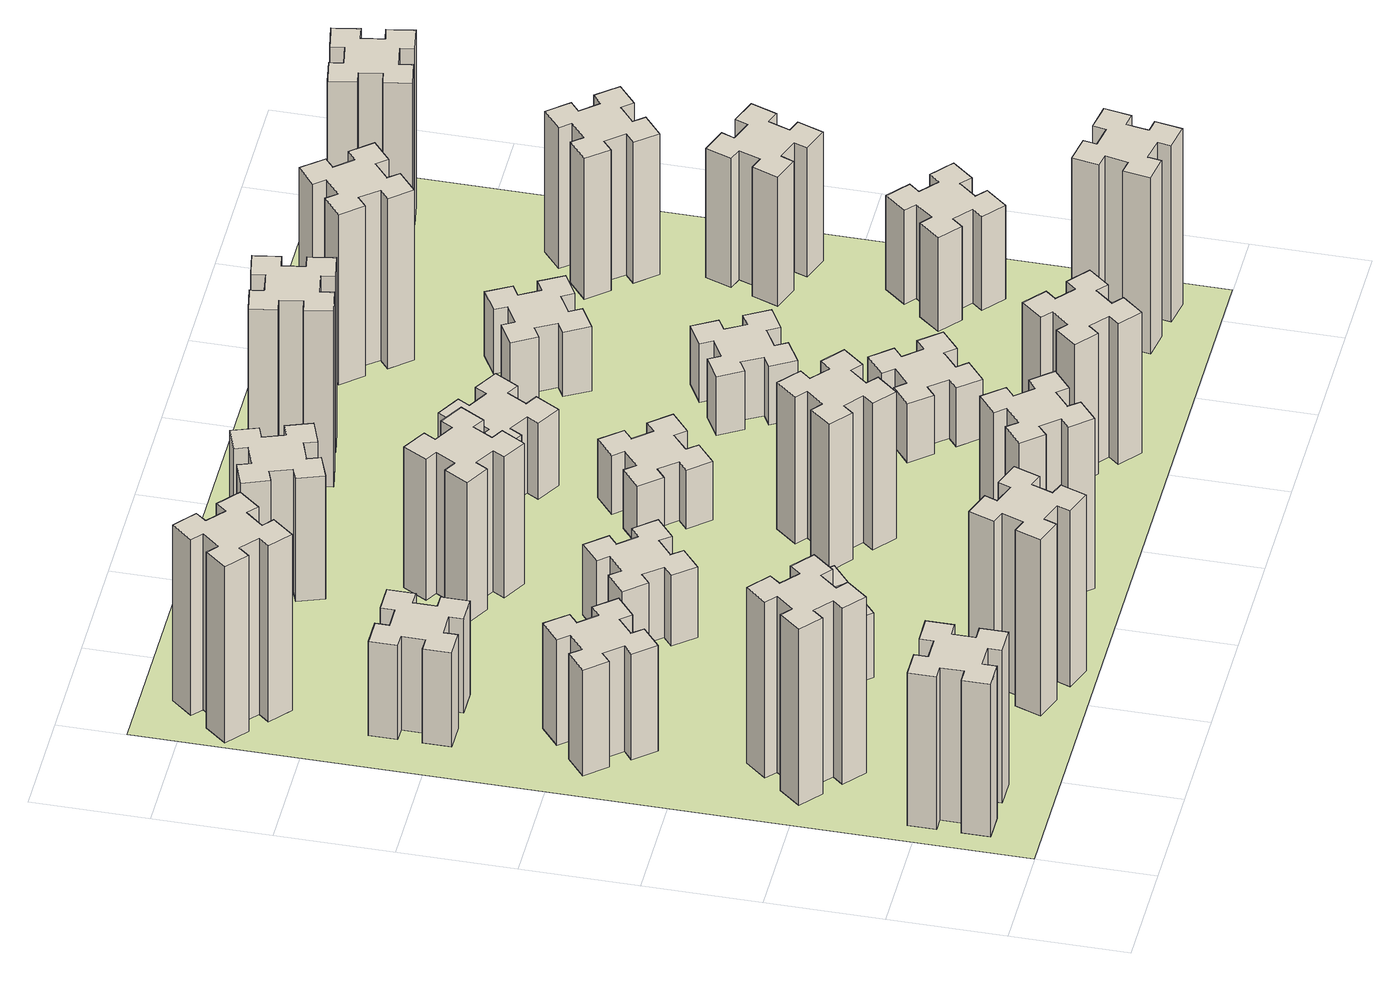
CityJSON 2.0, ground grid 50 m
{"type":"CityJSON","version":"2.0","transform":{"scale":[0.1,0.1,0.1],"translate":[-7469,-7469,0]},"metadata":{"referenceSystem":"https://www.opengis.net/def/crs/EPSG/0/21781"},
"CityObjects":{
"building1":{"type":"Building","attributes":{"class":"1000","function":"1000","usage":"1000","yearOfConstruction":2016,"roofType":"1000","measuredHeight":78,"storeysAboveGround":30,"storeysBelowGround":0},"geometry":[{"type":"Solid","lod":"1","boundaries":[[[[0,1,2,3,4,5,6,7,8,9,10,11,12,13,14,15,16,17,18,19]],[[17,16,20,21]],[[16,15,22,20]],[[15,14,23,22]],[[14,13,24,23]],[[13,12,25,24]],[[12,11,26,25]],[[11,10,27,26]],[[10,9,28,27]],[[9,8,29,28]],[[8,7,30,29]],[[7,6,31,30]],[[6,5,32,31]],[[5,4,33,32]],[[4,3,34,33]],[[3,2,35,34]],[[2,1,36,35]],[[1,0,37,36]],[[0,19,38,37]],[[19,18,39,38]],[[18,17,21,39]],[[24,25,26,27,28,29,30,31,32,33,34,35,36,37,38,39,21,20,22,23]]]]}]},
"building2":{"type":"Building","attributes":{"class":"1000","function":"1000","usage":"1000","yearOfConstruction":2016,"roofType":"1000","measuredHeight":90,"storeysAboveGround":30,"storeysBelowGround":0},"geometry":[{"type":"Solid","lod":"1","boundaries":[[[[40,41,42,43,44,45,46,47,48,49,50,51,52,53,54,55,56,57,58,59]],[[57,56,60,61]],[[56,55,62,60]],[[55,54,63,62]],[[54,53,64,63]],[[53,52,65,64]],[[52,51,66,65]],[[51,50,67,66]],[[50,49,68,67]],[[49,48,69,68]],[[48,47,70,69]],[[47,46,71,70]],[[46,45,72,71]],[[45,44,73,72]],[[44,43,74,73]],[[43,42,75,74]],[[42,41,76,75]],[[41,40,77,76]],[[40,59,78,77]],[[59,58,79,78]],[[58,57,61,79]],[[64,65,66,67,68,69,70,71,72,73,74,75,76,77,78,79,61,60,62,63]]]]}]},
"building3":{"type":"Building","attributes":{"class":"1000","function":"1000","usage":"1000","yearOfConstruction":2016,"roofType":"1000","measuredHeight":54,"storeysAboveGround":30,"storeysBelowGround":0},"geometry":[{"type":"Solid","lod":"1","boundaries":[[[[80,81,82,83,84,85,86,87,88,89,90,91,92,93,94,95,96,97,98,99]],[[97,96,100,101]],[[96,95,102,100]],[[95,94,103,102]],[[94,93,104,103]],[[93,92,105,104]],[[92,91,106,105]],[[91,90,107,106]],[[90,89,108,107]],[[89,88,109,108]],[[88,87,110,109]],[[87,86,111,110]],[[86,85,112,111]],[[85,84,113,112]],[[84,83,114,113]],[[83,82,115,114]],[[82,81,116,115]],[[81,80,117,116]],[[80,99,118,117]],[[99,98,119,118]],[[98,97,101,119]],[[104,105,106,107,108,109,110,111,112,113,114,115,116,117,118,119,101,100,102,103]]]]}]},
"building4":{"type":"Building","attributes":{"class":"1000","function":"1000","usage":"1000","yearOfConstruction":2016,"roofType":"1000","measuredHeight":48,"storeysAboveGround":30,"storeysBelowGround":0},"geometry":[{"type":"Solid","lod":"1","boundaries":[[[[120,121,122,123,124,125,126,127,128,129,130,131,132,133,134,135,136,137,138,139]],[[137,136,140,141]],[[136,135,142,140]],[[135,134,143,142]],[[134,133,144,143]],[[133,132,145,144]],[[132,131,146,145]],[[131,130,147,146]],[[130,129,148,147]],[[129,128,149,148]],[[128,127,150,149]],[[127,126,151,150]],[[126,125,152,151]],[[125,124,153,152]],[[124,123,154,153]],[[123,122,155,154]],[[122,121,156,155]],[[121,120,157,156]],[[120,139,158,157]],[[139,138,159,158]],[[138,137,141,159]],[[144,145,146,147,148,149,150,151,152,153,154,155,156,157,158,159,141,140,142,143]]]]}]},
"building5":{"type":"Building","attributes":{"class":"1000","function":"1000","usage":"1000","yearOfConstruction":2016,"roofType":"1000","measuredHeight":90,"storeysAboveGround":30,"storeysBelowGround":0},"geometry":[{"type":"Solid","lod":"1","boundaries":[[[[160,161,162,163,164,165,166,167,168,169,170,171,172,173,174,175,176,177,178,179]],[[177,176,180,181]],[[176,175,182,180]],[[175,174,183,182]],[[174,173,184,183]],[[173,172,185,184]],[[172,171,186,185]],[[171,170,187,186]],[[170,169,188,187]],[[169,168,189,188]],[[168,167,190,189]],[[167,166,191,190]],[[166,165,192,191]],[[165,164,193,192]],[[164,163,194,193]],[[163,162,195,194]],[[162,161,196,195]],[[161,160,197,196]],[[160,179,198,197]],[[179,178,199,198]],[[178,177,181,199]],[[184,185,186,187,188,189,190,191,192,193,194,195,196,197,198,199,181,180,182,183]]]]}]},
"building6":{"type":"Building","attributes":{"class":"1000","function":"1000","usage":"1000","yearOfConstruction":2016,"roofType":"1000","measuredHeight":90,"storeysAboveGround":30,"storeysBelowGround":0},"geometry":[{"type":"Solid","lod":"1","boundaries":[[[[200,201,202,203,204,205,206,207,208,209,210,211,212,213,214,215,216,217,218,219]],[[217,216,220,221]],[[216,215,222,220]],[[215,214,223,222]],[[214,213,224,223]],[[213,212,225,224]],[[212,211,226,225]],[[211,210,227,226]],[[210,209,228,227]],[[209,208,229,228]],[[208,207,230,229]],[[207,206,231,230]],[[206,205,232,231]],[[205,204,233,232]],[[204,203,234,233]],[[203,202,235,234]],[[202,201,236,235]],[[201,200,237,236]],[[200,219,238,237]],[[219,218,239,238]],[[218,217,221,239]],[[224,225,226,227,228,229,230,231,232,233,234,235,236,237,238,239,221,220,222,223]]]]}]},
"building7":{"type":"Building","attributes":{"class":"1000","function":"1000","usage":"1000","yearOfConstruction":2016,"roofType":"1000","measuredHeight":33,"storeysAboveGround":30,"storeysBelowGround":0},"geometry":[{"type":"Solid","lod":"1","boundaries":[[[[240,241,242,243,244,245,246,247,248,249,250,251,252,253,254,255,256,257,258,259]],[[257,256,260,261]],[[256,255,262,260]],[[255,254,263,262]],[[254,253,264,263]],[[253,252,265,264]],[[252,251,266,265]],[[251,250,267,266]],[[250,249,268,267]],[[249,248,269,268]],[[248,247,270,269]],[[247,246,271,270]],[[246,245,272,271]],[[245,244,273,272]],[[244,243,274,273]],[[243,242,275,274]],[[242,241,276,275]],[[241,240,277,276]],[[240,259,278,277]],[[259,258,279,278]],[[258,257,261,279]],[[264,265,266,267,268,269,270,271,272,273,274,275,276,277,278,279,261,260,262,263]]]]}]},
"building8":{"type":"Building","attributes":{"class":"1000","function":"1000","usage":"1000","yearOfConstruction":2016,"roofType":"1000","measuredHeight":36,"storeysAboveGround":30,"storeysBelowGround":0},"geometry":[{"type":"Solid","lod":"1","boundaries":[[[[280,281,282,283,284,285,286,287,288,289,290,291,292,293,294,295,296,297,298,299]],[[297,296,300,301]],[[296,295,302,300]],[[295,294,303,302]],[[294,293,304,303]],[[293,292,305,304]],[[292,291,306,305]],[[291,290,307,306]],[[290,289,308,307]],[[289,288,309,308]],[[288,287,310,309]],[[287,286,311,310]],[[286,285,312,311]],[[285,284,313,312]],[[284,283,314,313]],[[283,282,315,314]],[[282,281,316,315]],[[281,280,317,316]],[[280,299,318,317]],[[299,298,319,318]],[[298,297,301,319]],[[304,305,306,307,308,309,310,311,312,313,314,315,316,317,318,319,301,300,302,303]]]]}]},
"building9":{"type":"Building","attributes":{"class":"1000","function":"1000","usage":"1000","yearOfConstruction":2016,"roofType":"1000","measuredHeight":87,"storeysAboveGround":30,"storeysBelowGround":0},"geometry":[{"type":"Solid","lod":"1","boundaries":[[[[320,321,322,323,324,325,326,327,328,329,330,331,332,333,334,335,336,337,338,339]],[[337,336,340,341]],[[336,335,342,340]],[[335,334,343,342]],[[334,333,344,343]],[[333,332,345,344]],[[332,331,346,345]],[[331,330,347,346]],[[330,329,348,347]],[[329,328,349,348]],[[328,327,350,349]],[[327,326,351,350]],[[326,325,352,351]],[[325,324,353,352]],[[324,323,354,353]],[[323,322,355,354]],[[322,321,356,355]],[[321,320,357,356]],[[320,339,358,357]],[[339,338,359,358]],[[338,337,341,359]],[[344,345,346,347,348,349,350,351,352,353,354,355,356,357,358,359,341,340,342,343]]]]}]},
"building10":{"type":"Building","attributes":{"class":"1000","function":"1000","usage":"1000","yearOfConstruction":2016,"roofType":"1000","measuredHeight":72,"storeysAboveGround":30,"storeysBelowGround":0},"geometry":[{"type":"Solid","lod":"1","boundaries":[[[[360,361,362,363,364,365,366,367,368,369,370,371,372,373,374,375,376,377,378,379]],[[377,376,380,381]],[[376,375,382,380]],[[375,374,383,382]],[[374,373,384,383]],[[373,372,385,384]],[[372,371,386,385]],[[371,370,387,386]],[[370,369,388,387]],[[369,368,389,388]],[[368,367,390,389]],[[367,366,391,390]],[[366,365,392,391]],[[365,364,393,392]],[[364,363,394,393]],[[363,362,395,394]],[[362,361,396,395]],[[361,360,397,396]],[[360,379,398,397]],[[379,378,399,398]],[[378,377,381,399]],[[384,385,386,387,388,389,390,391,392,393,394,395,396,397,398,399,381,380,382,383]]]]}]},
"building11":{"type":"Building","attributes":{"class":"1000","function":"1000","usage":"1000","yearOfConstruction":2016,"roofType":"1000","measuredHeight":63,"storeysAboveGround":30,"storeysBelowGround":0},"geometry":[{"type":"Solid","lod":"1","boundaries":[[[[400,401,402,403,404,405,406,407,408,409,410,411,412,413,414,415,416,417,418,419]],[[417,416,420,421]],[[416,415,422,420]],[[415,414,423,422]],[[414,413,424,423]],[[413,412,425,424]],[[412,411,426,425]],[[411,410,427,426]],[[410,409,428,427]],[[409,408,429,428]],[[408,407,430,429]],[[407,406,431,430]],[[406,405,432,431]],[[405,404,433,432]],[[404,403,434,433]],[[403,402,435,434]],[[402,401,436,435]],[[401,400,437,436]],[[400,419,438,437]],[[419,418,439,438]],[[418,417,421,439]],[[424,425,426,427,428,429,430,431,432,433,434,435,436,437,438,439,421,420,422,423]]]]}]},
"building12":{"type":"Building","attributes":{"class":"1000","function":"1000","usage":"1000","yearOfConstruction":2016,"roofType":"1000","measuredHeight":75,"storeysAboveGround":30,"storeysBelowGround":0},"geometry":[{"type":"Solid","lod":"1","boundaries":[[[[440,441,442,443,444,445,446,447,448,449,450,451,452,453,454,455,456,457,458,459]],[[457,456,460,461]],[[456,455,462,460]],[[455,454,463,462]],[[454,453,464,463]],[[453,452,465,464]],[[452,451,466,465]],[[451,450,467,466]],[[450,449,468,467]],[[449,448,469,468]],[[448,447,470,469]],[[447,446,471,470]],[[446,445,472,471]],[[445,444,473,472]],[[444,443,474,473]],[[443,442,475,474]],[[442,441,476,475]],[[441,440,477,476]],[[440,459,478,477]],[[459,458,479,478]],[[458,457,461,479]],[[464,465,466,467,468,469,470,471,472,473,474,475,476,477,478,479,461,460,462,463]]]]}]},
"building13":{"type":"Building","attributes":{"class":"1000","function":"1000","usage":"1000","yearOfConstruction":2016,"roofType":"1000","measuredHeight":30,"storeysAboveGround":30,"storeysBelowGround":0},"geometry":[{"type":"Solid","lod":"1","boundaries":[[[[480,481,482,483,484,485,486,487,488,489,490,491,492,493,494,495,496,497,498,499]],[[497,496,500,501]],[[496,495,502,500]],[[495,494,503,502]],[[494,493,504,503]],[[493,492,505,504]],[[492,491,506,505]],[[491,490,507,506]],[[490,489,508,507]],[[489,488,509,508]],[[488,487,510,509]],[[487,486,511,510]],[[486,485,512,511]],[[485,484,513,512]],[[484,483,514,513]],[[483,482,515,514]],[[482,481,516,515]],[[481,480,517,516]],[[480,499,518,517]],[[499,498,519,518]],[[498,497,501,519]],[[504,505,506,507,508,509,510,511,512,513,514,515,516,517,518,519,501,500,502,503]]]]}]},
"building14":{"type":"Building","attributes":{"class":"1000","function":"1000","usage":"1000","yearOfConstruction":2016,"roofType":"1000","measuredHeight":39,"storeysAboveGround":30,"storeysBelowGround":0},"geometry":[{"type":"Solid","lod":"1","boundaries":[[[[520,521,522,523,524,525,526,527,528,529,530,531,532,533,534,535,536,537,538,539]],[[537,536,540,541]],[[536,535,542,540]],[[535,534,543,542]],[[534,533,544,543]],[[533,532,545,544]],[[532,531,546,545]],[[531,530,547,546]],[[530,529,548,547]],[[529,528,549,548]],[[528,527,550,549]],[[527,526,551,550]],[[526,525,552,551]],[[525,524,553,552]],[[524,523,554,553]],[[523,522,555,554]],[[522,521,556,555]],[[521,520,557,556]],[[520,539,558,557]],[[539,538,559,558]],[[538,537,541,559]],[[544,545,546,547,548,549,550,551,552,553,554,555,556,557,558,559,541,540,542,543]]]]}]},
"building15":{"type":"Building","attributes":{"class":"1000","function":"1000","usage":"1000","yearOfConstruction":2016,"roofType":"1000","measuredHeight":72,"storeysAboveGround":30,"storeysBelowGround":0},"geometry":[{"type":"Solid","lod":"1","boundaries":[[[[560,561,562,563,564,565,566,567,568,569,570,571,572,573,574,575,576,577,578,579]],[[577,576,580,581]],[[576,575,582,580]],[[575,574,583,582]],[[574,573,584,583]],[[573,572,585,584]],[[572,571,586,585]],[[571,570,587,586]],[[570,569,588,587]],[[569,568,589,588]],[[568,567,590,589]],[[567,566,591,590]],[[566,565,592,591]],[[565,564,593,592]],[[564,563,594,593]],[[563,562,595,594]],[[562,561,596,595]],[[561,560,597,596]],[[560,579,598,597]],[[579,578,599,598]],[[578,577,581,599]],[[584,585,586,587,588,589,590,591,592,593,594,595,596,597,598,599,581,580,582,583]]]]}]},
"building16":{"type":"Building","attributes":{"class":"1000","function":"1000","usage":"1000","yearOfConstruction":2016,"roofType":"1000","measuredHeight":90,"storeysAboveGround":30,"storeysBelowGround":0},"geometry":[{"type":"Solid","lod":"1","boundaries":[[[[600,601,602,603,604,605,606,607,608,609,610,611,612,613,614,615,616,617,618,619]],[[617,616,620,621]],[[616,615,622,620]],[[615,614,623,622]],[[614,613,624,623]],[[613,612,625,624]],[[612,611,626,625]],[[611,610,627,626]],[[610,609,628,627]],[[609,608,629,628]],[[608,607,630,629]],[[607,606,631,630]],[[606,605,632,631]],[[605,604,633,632]],[[604,603,634,633]],[[603,602,635,634]],[[602,601,636,635]],[[601,600,637,636]],[[600,619,638,637]],[[619,618,639,638]],[[618,617,621,639]],[[624,625,626,627,628,629,630,631,632,633,634,635,636,637,638,639,621,620,622,623]]]]}]},
"building17":{"type":"Building","attributes":{"class":"1000","function":"1000","usage":"1000","yearOfConstruction":2016,"roofType":"1000","measuredHeight":30,"storeysAboveGround":30,"storeysBelowGround":0},"geometry":[{"type":"Solid","lod":"1","boundaries":[[[[640,641,642,643,644,645,646,647,648,649,650,651,652,653,654,655,656,657,658,659]],[[657,656,660,661]],[[656,655,662,660]],[[655,654,663,662]],[[654,653,664,663]],[[653,652,665,664]],[[652,651,666,665]],[[651,650,667,666]],[[650,649,668,667]],[[649,648,669,668]],[[648,647,670,669]],[[647,646,671,670]],[[646,645,672,671]],[[645,644,673,672]],[[644,643,674,673]],[[643,642,675,674]],[[642,641,676,675]],[[641,640,677,676]],[[640,659,678,677]],[[659,658,679,678]],[[658,657,661,679]],[[664,665,666,667,668,669,670,671,672,673,674,675,676,677,678,679,661,660,662,663]]]]}]},
"building18":{"type":"Building","attributes":{"class":"1000","function":"1000","usage":"1000","yearOfConstruction":2016,"roofType":"1000","measuredHeight":30,"storeysAboveGround":30,"storeysBelowGround":0},"geometry":[{"type":"Solid","lod":"1","boundaries":[[[[680,681,682,683,684,685,686,687,688,689,690,691,692,693,694,695,696,697,698,699]],[[697,696,700,701]],[[696,695,702,700]],[[695,694,703,702]],[[694,693,704,703]],[[693,692,705,704]],[[692,691,706,705]],[[691,690,707,706]],[[690,689,708,707]],[[689,688,709,708]],[[688,687,710,709]],[[687,686,711,710]],[[686,685,712,711]],[[685,684,713,712]],[[684,683,714,713]],[[683,682,715,714]],[[682,681,716,715]],[[681,680,717,716]],[[680,699,718,717]],[[699,698,719,718]],[[698,697,701,719]],[[704,705,706,707,708,709,710,711,712,713,714,715,716,717,718,719,701,700,702,703]]]]}]},
"building19":{"type":"Building","attributes":{"class":"1000","function":"1000","usage":"1000","yearOfConstruction":2016,"roofType":"1000","measuredHeight":33,"storeysAboveGround":30,"storeysBelowGround":0},"geometry":[{"type":"Solid","lod":"1","boundaries":[[[[720,721,722,723,724,725,726,727,728,729,730,731,732,733,734,735,736,737,738,739]],[[737,736,740,741]],[[736,735,742,740]],[[735,734,743,742]],[[734,733,744,743]],[[733,732,745,744]],[[732,731,746,745]],[[731,730,747,746]],[[730,729,748,747]],[[729,728,749,748]],[[728,727,750,749]],[[727,726,751,750]],[[726,725,752,751]],[[725,724,753,752]],[[724,723,754,753]],[[723,722,755,754]],[[722,721,756,755]],[[721,720,757,756]],[[720,739,758,757]],[[739,738,759,758]],[[738,737,741,759]],[[744,745,746,747,748,749,750,751,752,753,754,755,756,757,758,759,741,740,742,743]]]]}]},
"building20":{"type":"Building","attributes":{"class":"1000","function":"1000","usage":"1000","yearOfConstruction":2016,"roofType":"1000","measuredHeight":90,"storeysAboveGround":30,"storeysBelowGround":0},"geometry":[{"type":"Solid","lod":"1","boundaries":[[[[760,761,762,763,764,765,766,767,768,769,770,771,772,773,774,775,776,777,778,779]],[[777,776,780,781]],[[776,775,782,780]],[[775,774,783,782]],[[774,773,784,783]],[[773,772,785,784]],[[772,771,786,785]],[[771,770,787,786]],[[770,769,788,787]],[[769,768,789,788]],[[768,767,790,789]],[[767,766,791,790]],[[766,765,792,791]],[[765,764,793,792]],[[764,763,794,793]],[[763,762,795,794]],[[762,761,796,795]],[[761,760,797,796]],[[760,779,798,797]],[[779,778,799,798]],[[778,777,781,799]],[[784,785,786,787,788,789,790,791,792,793,794,795,796,797,798,799,781,780,782,783]]]]}]},
"building21":{"type":"Building","attributes":{"class":"1000","function":"1000","usage":"1000","yearOfConstruction":2016,"roofType":"1000","measuredHeight":87,"storeysAboveGround":30,"storeysBelowGround":0},"geometry":[{"type":"Solid","lod":"1","boundaries":[[[[800,801,802,803,804,805,806,807,808,809,810,811,812,813,814,815,816,817,818,819]],[[817,816,820,821]],[[816,815,822,820]],[[815,814,823,822]],[[814,813,824,823]],[[813,812,825,824]],[[812,811,826,825]],[[811,810,827,826]],[[810,809,828,827]],[[809,808,829,828]],[[808,807,830,829]],[[807,806,831,830]],[[806,805,832,831]],[[805,804,833,832]],[[804,803,834,833]],[[803,802,835,834]],[[802,801,836,835]],[[801,800,837,836]],[[800,819,838,837]],[[819,818,839,838]],[[818,817,821,839]],[[824,825,826,827,828,829,830,831,832,833,834,835,836,837,838,839,821,820,822,823]]]]}]},
"building22":{"type":"Building","attributes":{"class":"1000","function":"1000","usage":"1000","yearOfConstruction":2016,"roofType":"1000","measuredHeight":48,"storeysAboveGround":30,"storeysBelowGround":0},"geometry":[{"type":"Solid","lod":"1","boundaries":[[[[840,841,842,843,844,845,846,847,848,849,850,851,852,853,854,855,856,857,858,859]],[[857,856,860,861]],[[856,855,862,860]],[[855,854,863,862]],[[854,853,864,863]],[[853,852,865,864]],[[852,851,866,865]],[[851,850,867,866]],[[850,849,868,867]],[[849,848,869,868]],[[848,847,870,869]],[[847,846,871,870]],[[846,845,872,871]],[[845,844,873,872]],[[844,843,874,873]],[[843,842,875,874]],[[842,841,876,875]],[[841,840,877,876]],[[840,859,878,877]],[[859,858,879,878]],[[858,857,861,879]],[[864,865,866,867,868,869,870,871,872,873,874,875,876,877,878,879,861,860,862,863]]]]}]},
"building23":{"type":"Building","attributes":{"class":"1000","function":"1000","usage":"1000","yearOfConstruction":2016,"roofType":"1000","measuredHeight":66,"storeysAboveGround":30,"storeysBelowGround":0},"geometry":[{"type":"Solid","lod":"1","boundaries":[[[[880,881,882,883,884,885,886,887,888,889,890,891,892,893,894,895,896,897,898,899]],[[897,896,900,901]],[[896,895,902,900]],[[895,894,903,902]],[[894,893,904,903]],[[893,892,905,904]],[[892,891,906,905]],[[891,890,907,906]],[[890,889,908,907]],[[889,888,909,908]],[[888,887,910,909]],[[887,886,911,910]],[[886,885,912,911]],[[885,884,913,912]],[[884,883,914,913]],[[883,882,915,914]],[[882,881,916,915]],[[881,880,917,916]],[[880,899,918,917]],[[899,898,919,918]],[[898,897,901,919]],[[904,905,906,907,908,909,910,911,912,913,914,915,916,917,918,919,901,900,902,903]]]]}]},
"building24":{"type":"Building","attributes":{"class":"1000","function":"1000","usage":"1000","yearOfConstruction":2016,"roofType":"1000","measuredHeight":72,"storeysAboveGround":30,"storeysBelowGround":0},"geometry":[{"type":"Solid","lod":"1","boundaries":[[[[920,921,922,923,924,925,926,927,928,929,930,931,932,933,934,935,936,937,938,939]],[[937,936,940,941]],[[936,935,942,940]],[[935,934,943,942]],[[934,933,944,943]],[[933,932,945,944]],[[932,931,946,945]],[[931,930,947,946]],[[930,929,948,947]],[[929,928,949,948]],[[928,927,950,949]],[[927,926,951,950]],[[926,925,952,951]],[[925,924,953,952]],[[924,923,954,953]],[[923,922,955,954]],[[922,921,956,955]],[[921,920,957,956]],[[920,939,958,957]],[[939,938,959,958]],[[938,937,941,959]],[[944,945,946,947,948,949,950,951,952,953,954,955,956,957,958,959,941,940,942,943]]]]}]},
"building25":{"type":"Building","attributes":{"class":"1000","function":"1000","usage":"1000","yearOfConstruction":2016,"roofType":"1000","measuredHeight":90,"storeysAboveGround":30,"storeysBelowGround":0},"geometry":[{"type":"Solid","lod":"1","boundaries":[[[[960,961,962,963,964,965,966,967,968,969,970,971,972,973,974,975,976,977,978,979]],[[977,976,980,981]],[[976,975,982,980]],[[975,974,983,982]],[[974,973,984,983]],[[973,972,985,984]],[[972,971,986,985]],[[971,970,987,986]],[[970,969,988,987]],[[969,968,989,988]],[[968,967,990,989]],[[967,966,991,990]],[[966,965,992,991]],[[965,964,993,992]],[[964,963,994,993]],[[963,962,995,994]],[[962,961,996,995]],[[961,960,997,996]],[[960,979,998,997]],[[979,978,999,998]],[[978,977,981,999]],[[984,985,986,987,988,989,990,991,992,993,994,995,996,997,998,999,981,980,982,983]]]]}]},
"landuse1":{"type":"LandUse","attributes":{"name":"plot1","function":"1010"},"geometry":[{"type":"MultiSurface","lod":"1","boundaries":[[[1000,1001,1002,1003]]]}]}
},
"vertices":[
[165,425,0],[165,325,0],[105,325,0],[105,205,0],[225,205,0],[225,265,0],[325,265,0],[325,205,0],[445,205,0],[445,325,0],[385,325,0],[385,425,0],[445,425,0],[445,545,0],[325,545,0],[325,485,0],[225,485,0],[225,545,0],[105,545,0],[105,425,0],[225,485,780],[225,545,780],[325,485,780],[325,545,780],[445,545,780],[445,425,780],[385,425,780],[385,325,780],[445,325,780],[445,205,780],[325,205,780],[325,265,780],[225,265,780],[225,205,780],[105,205,780],[105,325,780],[165,325,780],[165,425,780],[105,425,780],[105,545,780],
[484,1067,0],[408,1132,0],[446,1178,0],[354,1255,0],[277,1163,0],[323,1124,0],[259,1048,0],[213,1086,0],[136,994,0],[228,917,0],[266,963,0],[343,899,0],[304,853,0],[396,776,0],[473,868,0],[427,906,0],[492,983,0],[538,944,0],[615,1036,0],[523,1113,0],[492,983,900],[538,944,900],[427,906,900],[473,868,900],[396,776,900],[304,853,900],[343,899,900],[266,963,900],[228,917,900],[136,994,900],[213,1086,900],[259,1048,900],[323,1124,900],[277,1163,900],[354,1255,900],[446,1178,900],[408,1132,900],[484,1067,900],[523,1113,900],[615,1036,900],
[408,1739,0],[484,1803,0],[523,1757,0],[615,1834,0],[538,1926,0],[492,1888,0],[427,1964,0],[473,2003,0],[396,2095,0],[304,2018,0],[343,1972,0],[266,1907,0],[228,1953,0],[136,1876,0],[213,1784,0],[259,1823,0],[323,1746,0],[277,1708,0],[354,1616,0],[446,1693,0],[323,1746,540],[277,1708,540],[259,1823,540],[213,1784,540],[136,1876,540],[228,1953,540],[266,1907,540],[343,1972,540],[304,2018,540],[396,2095,540],[473,2003,540],[427,1964,540],[492,1888,540],[538,1926,540],[615,1834,540],[523,1757,540],[484,1803,540],[408,1739,540],[446,1693,540],[354,1616,540],
[485,2545,0],[485,2645,0],[545,2645,0],[545,2765,0],[425,2765,0],[425,2705,0],[325,2705,0],[325,2765,0],[205,2765,0],[205,2645,0],[265,2645,0],[265,2545,0],[205,2545,0],[205,2425,0],[325,2425,0],[325,2485,0],[425,2485,0],[425,2425,0],[545,2425,0],[545,2545,0],[425,2485,480],[425,2425,480],[325,2485,480],[325,2425,480],[205,2425,480],[205,2545,480],[265,2545,480],[265,2645,480],[205,2645,480],[205,2765,480],[325,2765,480],[325,2705,480],[425,2705,480],[425,2765,480],[545,2765,480],[545,2645,480],[485,2645,480],[485,2545,480],[545,2545,480],[545,2425,480],
[1029,360,0],[995,266,0],[939,287,0],[897,174,0],[1010,133,0],[1031,189,0],[1125,155,0],[1104,99,0],[1217,57,0],[1258,170,0],[1202,191,0],[1236,285,0],[1292,264,0],[1333,377,0],[1220,418,0],[1200,362,0],[1106,396,0],[1127,452,0],[1014,493,0],[973,380,0],[1106,396,900],[1127,452,900],[1200,362,900],[1220,418,900],[1333,377,900],[1292,264,900],[1236,285,900],[1202,191,900],[1258,170,900],[1217,57,900],[1104,99,900],[1125,155,900],[1031,189,900],[1010,133,900],[897,174,900],[939,287,900],[995,266,900],[1029,360,900],[973,380,900],[1014,493,900],
[384,3387,0],[308,3452,0],[346,3498,0],[254,3575,0],[177,3483,0],[223,3444,0],[159,3368,0],[113,3406,0],[36,3314,0],[128,3237,0],[166,3283,0],[243,3219,0],[204,3173,0],[296,3096,0],[373,3188,0],[327,3226,0],[392,3303,0],[438,3264,0],[515,3356,0],[423,3433,0],[392,3303,900],[438,3264,900],[327,3226,900],[373,3188,900],[296,3096,900],[204,3173,900],[243,3219,900],[166,3283,900],[128,3237,900],[36,3314,900],[113,3406,900],[159,3368,900],[223,3444,900],[177,3483,900],[254,3575,900],[346,3498,900],[308,3452,900],[384,3387,900],[423,3433,900],[515,3356,900],
[983,1232,0],[906,1167,0],[868,1213,0],[776,1136,0],[853,1044,0],[899,1083,0],[963,1006,0],[917,968,0],[994,876,0],[1086,953,0],[1048,999,0],[1124,1063,0],[1163,1017,0],[1255,1094,0],[1178,1186,0],[1132,1148,0],[1067,1224,0],[1113,1263,0],[1036,1355,0],[944,1278,0],[1067,1224,330],[1113,1263,330],[1132,1148,330],[1178,1186,330],[1255,1094,330],[1163,1017,330],[1124,1063,330],[1048,999,330],[1086,953,330],[994,876,330],[917,968,330],[963,1006,330],[899,1083,330],[853,1044,330],[776,1136,330],[868,1213,330],[906,1167,330],[983,1232,330],[944,1278,330],[1036,1355,330],
[1083,1972,0],[1006,1907,0],[968,1953,0],[876,1876,0],[953,1784,0],[999,1823,0],[1063,1746,0],[1017,1708,0],[1094,1616,0],[1186,1693,0],[1148,1739,0],[1224,1803,0],[1263,1757,0],[1355,1834,0],[1278,1926,0],[1232,1888,0],[1167,1964,0],[1213,2003,0],[1136,2095,0],[1044,2018,0],[1167,1964,360],[1213,2003,360],[1232,1888,360],[1278,1926,360],[1355,1834,360],[1263,1757,360],[1224,1803,360],[1148,1739,360],[1186,1693,360],[1094,1616,360],[1017,1708,360],[1063,1746,360],[999,1823,360],[953,1784,360],[876,1876,360],[968,1953,360],[1006,1907,360],[1083,1972,360],[1044,2018,360],[1136,2095,360],
[1639,343,0],[1703,266,0],[1657,228,0],[1734,136,0],[1826,213,0],[1788,259,0],[1864,323,0],[1903,277,0],[1995,354,0],[1918,446,0],[1872,408,0],[1807,484,0],[1853,523,0],[1776,615,0],[1684,538,0],[1723,492,0],[1646,427,0],[1608,473,0],[1516,396,0],[1593,304,0],[1646,427,870],[1608,473,870],[1723,492,870],[1684,538,870],[1776,615,870],[1853,523,870],[1807,484,870],[1872,408,870],[1918,446,870],[1995,354,870],[1903,277,870],[1864,323,870],[1788,259,870],[1826,213,870],[1734,136,870],[1657,228,870],[1703,266,870],[1639,343,870],[1593,304,870],[1516,396,870],
[1314,2666,0],[1227,2716,0],[1257,2768,0],[1153,2828,0],[1093,2724,0],[1145,2694,0],[1095,2607,0],[1043,2637,0],[983,2533,0],[1087,2473,0],[1117,2525,0],[1204,2475,0],[1174,2423,0],[1278,2363,0],[1338,2467,0],[1286,2497,0],[1336,2584,0],[1388,2554,0],[1448,2658,0],[1344,2718,0],[1336,2584,720],[1388,2554,720],[1286,2497,720],[1338,2467,720],[1278,2363,720],[1174,2423,720],[1204,2475,720],[1117,2525,720],[1087,2473,720],[983,2533,720],[1043,2637,720],[1095,2607,720],[1145,2694,720],[1093,2724,720],[1153,2828,720],[1257,2768,720],[1227,2716,720],[1314,2666,720],[1344,2718,720],[1448,2658,720],
[1125,3456,0],[1031,3422,0],[1010,3478,0],[897,3437,0],[939,3324,0],[995,3345,0],[1029,3251,0],[973,3230,0],[1014,3117,0],[1127,3159,0],[1106,3215,0],[1200,3249,0],[1220,3193,0],[1333,3234,0],[1292,3347,0],[1236,3326,0],[1202,3420,0],[1258,3440,0],[1217,3553,0],[1104,3512,0],[1202,3420,630],[1258,3440,630],[1236,3326,630],[1292,3347,630],[1333,3234,630],[1220,3193,630],[1200,3249,630],[1106,3215,630],[1127,3159,630],[1014,3117,630],[973,3230,630],[1029,3251,630],[995,3345,630],[939,3324,630],[897,3437,630],[1010,3478,630],[1031,3422,630],[1125,3456,630],[1104,3512,630],[1217,3553,630],
[1803,1324,0],[1739,1248,0],[1693,1286,0],[1616,1194,0],[1708,1117,0],[1746,1163,0],[1823,1099,0],[1784,1053,0],[1876,976,0],[1953,1068,0],[1907,1106,0],[1972,1183,0],[2018,1144,0],[2095,1236,0],[2003,1313,0],[1964,1267,0],[1888,1332,0],[1926,1378,0],[1834,1455,0],[1757,1363,0],[1888,1332,750],[1926,1378,750],[1964,1267,750],[2003,1313,750],[2095,1236,750],[2018,1144,750],[1972,1183,750],[1907,1106,750],[1953,1068,750],[1876,976,750],[1784,1053,750],[1823,1099,750],[1746,1163,750],[1708,1117,750],[1616,1194,750],[1693,1286,750],[1739,1248,750],[1803,1324,750],[1757,1363,750],[1834,1455,750],
[1972,1988,0],[1907,2064,0],[1953,2103,0],[1876,2195,0],[1784,2118,0],[1823,2072,0],[1746,2007,0],[1708,2053,0],[1616,1976,0],[1693,1884,0],[1739,1923,0],[1803,1846,0],[1757,1808,0],[1834,1716,0],[1926,1793,0],[1888,1839,0],[1964,1903,0],[2003,1857,0],[2095,1934,0],[2018,2026,0],[1964,1903,300],[2003,1857,300],[1888,1839,300],[1926,1793,300],[1834,1716,300],[1757,1808,300],[1803,1846,300],[1739,1923,300],[1693,1884,300],[1616,1976,300],[1708,2053,300],[1746,2007,300],[1823,2072,300],[1784,2118,300],[1876,2195,300],[1953,2103,300],[1907,2064,300],[1972,1988,300],[2018,2026,300],[2095,1934,300],
[1926,2497,0],[1976,2584,0],[2028,2554,0],[2088,2658,0],[1984,2718,0],[1954,2666,0],[1867,2716,0],[1897,2768,0],[1793,2828,0],[1733,2724,0],[1785,2694,0],[1735,2607,0],[1683,2637,0],[1623,2533,0],[1727,2473,0],[1757,2525,0],[1844,2475,0],[1814,2423,0],[1918,2363,0],[1978,2467,0],[1844,2475,390],[1814,2423,390],[1757,2525,390],[1727,2473,390],[1623,2533,390],[1683,2637,390],[1735,2607,390],[1785,2694,390],[1733,2724,390],[1793,2828,390],[1897,2768,390],[1867,2716,390],[1954,2666,390],[1984,2718,390],[2088,2658,390],[2028,2554,390],[1976,2584,390],[1926,2497,390],[1978,2467,390],[1918,2363,390],
[2486,323,0],[2563,259,0],[2524,213,0],[2616,136,0],[2693,228,0],[2647,266,0],[2712,343,0],[2758,304,0],[2835,396,0],[2743,473,0],[2704,427,0],[2628,492,0],[2666,538,0],[2574,615,0],[2497,523,0],[2543,484,0],[2479,408,0],[2433,446,0],[2356,354,0],[2448,277,0],[2479,408,720],[2433,446,720],[2543,484,720],[2497,523,720],[2574,615,720],[2666,538,720],[2628,492,720],[2704,427,720],[2743,473,720],[2835,396,720],[2758,304,720],[2712,343,720],[2647,266,720],[2693,228,720],[2616,136,720],[2524,213,720],[2563,259,720],[2486,323,720],[2448,277,720],[2356,354,720],
[1885,3552,0],[1787,3535,0],[1777,3594,0],[1658,3573,0],[1679,3455,0],[1738,3465,0],[1756,3367,0],[1697,3357,0],[1717,3238,0],[1836,3259,0],[1825,3318,0],[1924,3336,0],[1934,3277,0],[2052,3297,0],[2031,3416,0],[1972,3405,0],[1955,3504,0],[2014,3514,0],[1993,3632,0],[1875,3611,0],[1955,3504,900],[2014,3514,900],[1972,3405,900],[2031,3416,900],[2052,3297,900],[1934,3277,900],[1924,3336,900],[1825,3318,900],[1836,3259,900],[1717,3238,900],[1697,3357,900],[1756,3367,900],[1738,3465,900],[1679,3455,900],[1658,3573,900],[1777,3594,900],[1787,3535,900],[1885,3552,900],[1875,3611,900],[1993,3632,900],
[2563,1132,0],[2486,1067,0],[2448,1113,0],[2356,1036,0],[2433,944,0],[2479,983,0],[2543,906,0],[2497,868,0],[2574,776,0],[2666,853,0],[2628,899,0],[2704,963,0],[2743,917,0],[2835,994,0],[2758,1086,0],[2712,1048,0],[2647,1124,0],[2693,1163,0],[2616,1255,0],[2524,1178,0],[2647,1124,300],[2693,1163,300],[2712,1048,300],[2758,1086,300],[2835,994,300],[2743,917,300],[2704,963,300],[2628,899,300],[2666,853,300],[2574,776,300],[2497,868,300],[2543,906,300],[2479,983,300],[2433,944,300],[2356,1036,300],[2448,1113,300],[2486,1067,300],[2563,1132,300],[2524,1178,300],[2616,1255,300],
[2475,1744,0],[2525,1657,0],[2473,1627,0],[2533,1523,0],[2637,1583,0],[2607,1635,0],[2694,1685,0],[2724,1633,0],[2828,1693,0],[2768,1797,0],[2716,1767,0],[2666,1854,0],[2718,1884,0],[2658,1988,0],[2554,1928,0],[2584,1876,0],[2497,1826,0],[2467,1878,0],[2363,1818,0],[2423,1714,0],[2497,1826,300],[2467,1878,300],[2584,1876,300],[2554,1928,300],[2658,1988,300],[2718,1884,300],[2666,1854,300],[2716,1767,300],[2768,1797,300],[2828,1693,300],[2724,1633,300],[2694,1685,300],[2607,1635,300],[2637,1583,300],[2533,1523,300],[2473,1627,300],[2525,1657,300],[2475,1744,300],[2423,1714,300],[2363,1818,300],
[2475,2584,0],[2525,2497,0],[2473,2467,0],[2533,2363,0],[2637,2423,0],[2607,2475,0],[2694,2525,0],[2724,2473,0],[2828,2533,0],[2768,2637,0],[2716,2607,0],[2666,2694,0],[2718,2724,0],[2658,2828,0],[2554,2768,0],[2584,2716,0],[2497,2666,0],[2467,2718,0],[2363,2658,0],[2423,2554,0],[2497,2666,330],[2467,2718,330],[2584,2716,330],[2554,2768,330],[2658,2828,330],[2718,2724,330],[2666,2694,330],[2716,2607,330],[2768,2637,330],[2828,2533,330],[2724,2473,330],[2694,2525,330],[2607,2475,330],[2637,2423,330],[2533,2363,330],[2473,2467,330],[2525,2497,330],[2475,2584,330],[2423,2554,330],[2363,2658,330],
[3504,475,0],[3405,492,0],[3416,551,0],[3297,572,0],[3277,454,0],[3336,444,0],[3318,345,0],[3259,356,0],[3238,237,0],[3357,217,0],[3367,276,0],[3465,258,0],[3455,199,0],[3573,178,0],[3594,297,0],[3535,307,0],[3552,405,0],[3611,395,0],[3632,513,0],[3514,534,0],[3552,405,900],[3611,395,900],[3535,307,900],[3594,297,900],[3573,178,900],[3455,199,900],[3465,258,900],[3367,276,900],[3357,217,900],[3238,237,900],[3259,356,900],[3318,345,900],[3336,444,900],[3277,454,900],[3297,572,900],[3416,551,900],[3405,492,900],[3504,475,900],[3514,534,900],[3632,513,900],
[2712,3368,0],[2647,3444,0],[2693,3483,0],[2616,3575,0],[2524,3498,0],[2563,3452,0],[2486,3387,0],[2448,3433,0],[2356,3356,0],[2433,3264,0],[2479,3303,0],[2543,3226,0],[2497,3188,0],[2574,3096,0],[2666,3173,0],[2628,3219,0],[2704,3283,0],[2743,3237,0],[2835,3314,0],[2758,3406,0],[2704,3283,870],[2743,3237,870],[2628,3219,870],[2666,3173,870],[2574,3096,870],[2497,3188,870],[2543,3226,870],[2479,3303,870],[2433,3264,870],[2356,3356,870],[2448,3433,870],[2486,3387,870],[2563,3452,870],[2524,3498,870],[2616,3575,870],[2693,3483,870],[2647,3444,870],[2712,3368,870],[2758,3406,870],[2835,3314,870],
[3487,1006,0],[3552,1083,0],[3598,1044,0],[3675,1136,0],[3583,1213,0],[3544,1167,0],[3468,1232,0],[3506,1278,0],[3414,1355,0],[3337,1263,0],[3383,1224,0],[3319,1148,0],[3273,1186,0],[3196,1094,0],[3288,1017,0],[3326,1063,0],[3403,999,0],[3364,953,0],[3456,876,0],[3533,968,0],[3403,999,480],[3364,953,480],[3326,1063,480],[3288,1017,480],[3196,1094,480],[3273,1186,480],[3319,1148,480],[3383,1224,480],[3337,1263,480],[3414,1355,480],[3506,1278,480],[3468,1232,480],[3544,1167,480],[3583,1213,480],[3675,1136,480],[3598,1044,480],[3552,1083,480],[3487,1006,480],[3533,968,480],[3456,876,480],
[3520,1942,0],[3426,1976,0],[3447,2032,0],[3334,2073,0],[3293,1960,0],[3349,1940,0],[3315,1846,0],[3259,1867,0],[3217,1754,0],[3330,1713,0],[3351,1769,0],[3445,1735,0],[3424,1679,0],[3537,1637,0],[3578,1750,0],[3522,1771,0],[3556,1865,0],[3612,1844,0],[3653,1957,0],[3540,1998,0],[3556,1865,660],[3612,1844,660],[3522,1771,660],[3578,1750,660],[3537,1637,660],[3424,1679,660],[3445,1735,660],[3351,1769,660],[3330,1713,660],[3217,1754,660],[3259,1867,660],[3315,1846,660],[3349,1940,660],[3293,1960,660],[3334,2073,660],[3447,2032,660],[3426,1976,660],[3520,1942,660],[3540,1998,660],[3653,1957,660],
[3219,2463,0],[3283,2386,0],[3237,2348,0],[3314,2256,0],[3406,2333,0],[3368,2379,0],[3444,2443,0],[3483,2397,0],[3575,2474,0],[3498,2566,0],[3452,2528,0],[3387,2604,0],[3433,2643,0],[3356,2735,0],[3264,2658,0],[3303,2612,0],[3226,2547,0],[3188,2593,0],[3096,2516,0],[3173,2424,0],[3226,2547,720],[3188,2593,720],[3303,2612,720],[3264,2658,720],[3356,2735,720],[3433,2643,720],[3387,2604,720],[3452,2528,720],[3498,2566,720],[3575,2474,720],[3483,2397,720],[3444,2443,720],[3368,2379,720],[3406,2333,720],[3314,2256,720],[3237,2348,720],[3283,2386,720],[3219,2463,720],[3173,2424,720],[3096,2516,720],
[3218,3465,0],[3236,3367,0],[3177,3357,0],[3197,3238,0],[3316,3259,0],[3305,3318,0],[3404,3336,0],[3414,3277,0],[3532,3297,0],[3511,3416,0],[3452,3405,0],[3435,3504,0],[3494,3514,0],[3473,3632,0],[3355,3611,0],[3365,3552,0],[3267,3535,0],[3257,3594,0],[3138,3573,0],[3159,3455,0],[3267,3535,900],[3257,3594,900],[3365,3552,900],[3355,3611,900],[3473,3632,900],[3494,3514,900],[3435,3504,900],[3452,3405,900],[3511,3416,900],[3532,3297,900],[3414,3277,900],[3404,3336,900],[3305,3318,900],[3316,3259,900],[3197,3238,900],[3177,3357,900],[3236,3367,900],[3218,3465,900],[3159,3455,900],[3138,3573,900],
[5,3705,0],[3705,3705,0],[3705,5,0],[5,5,0]
]}
